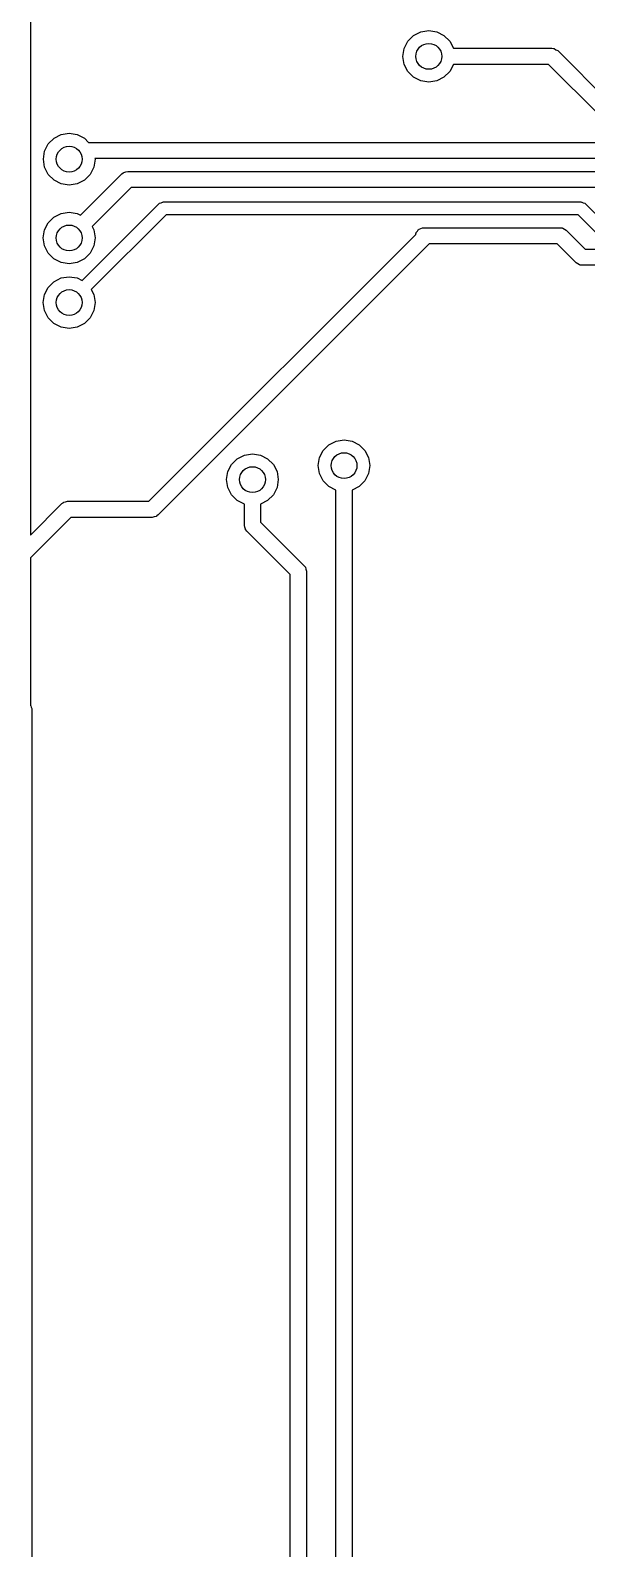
# Model space of a CAD drawing. Extents: x 3.08 to 10.86, y -3.21 to -0.59.
# Drawn here: x 3.657 to 3.996, y -2.297 to -1.372 of the extents above; entities that cross this region are included whole.
import ezdxf

# ---------------------------------------------------------------- set-up
doc = ezdxf.new("R2010")
doc.units = 0
doc.header["$MEASUREMENT"] = 0
doc.layers.add('BLACK', color=7, linetype='CONTINUOUS')

msp = doc.modelspace()

# ---------------------------------------------------------------- linework, layer by layer
at = {"layer": 'BLACK', "linetype": 'CONTINUOUS'}
for p, q in [((3.65746, -1.11909), (3.65746, -1.67908)), ((3.88726, -1.37824), (3.89074, -1.37476)), ((3.89074, -1.37476), (3.89513, -1.37252)), ((3.89513, -1.37252), (3.9, -1.37175)), ((3.9, -1.37175), (3.90487, -1.37252)), ((3.90487, -1.37252), (3.90926, -1.37476)), ((3.90926, -1.37476), (3.91274, -1.37824)), ((3.88425, -1.3875), (3.88502, -1.38263)), ((3.88502, -1.38263), (3.88726, -1.37824)), ((3.91274, -1.37824), (3.91495, -1.38258)), ((3.91495, -1.38258), (3.975, -1.38258)), ((3.975, -1.38258), (3.97587, -1.3827)), ((3.97587, -1.3827), (3.97605, -1.38269)), ((3.97605, -1.38269), (3.97615, -1.38274)), ((3.97615, -1.38274), (3.9764, -1.38278)), ((3.9764, -1.38278), (3.97742, -1.38344)), ((3.97742, -1.38344), (3.97848, -1.38402)), ((3.97848, -1.38402), (4.00928, -1.41482)), ((3.88502, -1.39237), (3.88425, -1.3875)), ((3.88726, -1.39676), (3.88502, -1.39237)), ((3.91495, -1.39242), (3.91274, -1.39676)), ((3.97296, -1.39242), (3.91495, -1.39242)), ((4.00376, -1.42322), (3.97296, -1.39242)), ((3.89074, -1.40024), (3.88726, -1.39676)), ((3.89513, -1.40248), (3.89074, -1.40024)), ((3.9, -1.40325), (3.89513, -1.40248)), ((3.90487, -1.40248), (3.9, -1.40325)), ((3.90926, -1.40024), (3.90487, -1.40248)), ((3.91274, -1.39676), (3.90926, -1.40024)), ((3.66612, -1.44526), (3.66836, -1.44087)), ((3.66836, -1.44087), (3.67184, -1.43739)), ((3.67184, -1.43739), (3.67623, -1.43515)), ((3.67623, -1.43515), (3.6811, -1.43438)), ((3.6811, -1.43438), (3.68597, -1.43515)), ((3.68597, -1.43515), (3.69036, -1.43739)), ((3.69036, -1.43739), (3.69285, -1.43988)), ((3.69285, -1.43988), (4.01986, -1.43988)), ((3.66535, -1.45013), (3.66612, -1.44526)), ((3.66612, -1.455), (3.66535, -1.45013)), ((3.69685, -1.45013), (3.69608, -1.455)), ((4.01782, -1.44972), (3.69678, -1.44972)), ((3.69678, -1.44972), (3.69685, -1.45013)), ((3.66836, -1.45939), (3.66612, -1.455)), ((3.67184, -1.46287), (3.66836, -1.45939)), ((3.68802, -1.48424), (3.71323, -1.45902)), ((3.69384, -1.45939), (3.69036, -1.46287)), ((3.69608, -1.455), (3.69384, -1.45939)), ((3.71323, -1.45902), (3.71393, -1.4585)), ((3.71393, -1.4585), (3.71405, -1.45836)), ((3.71405, -1.45836), (3.71416, -1.45833)), ((3.71416, -1.45833), (3.71436, -1.45818)), ((3.71436, -1.45818), (3.71555, -1.45792)), ((3.71555, -1.45792), (3.71671, -1.45758)), ((3.71671, -1.45758), (4.0125, -1.45758)), ((3.67623, -1.46511), (3.67184, -1.46287)), ((3.6811, -1.46588), (3.67623, -1.46511)), ((3.68597, -1.46511), (3.6811, -1.46588)), ((3.69036, -1.46287), (3.68597, -1.46511)), ((3.71875, -1.46742), (3.69498, -1.4912)), ((4.01046, -1.46742), (3.71875, -1.46742)), ((3.68894, -1.52406), (3.73564, -1.47735)), ((3.73564, -1.47735), (3.73592, -1.47721)), ((3.73592, -1.47721), (3.73611, -1.47695)), ((3.73611, -1.47695), (3.73699, -1.47667)), ((3.73699, -1.47667), (3.73781, -1.47625)), ((3.73781, -1.47625), (3.73812, -1.4763)), ((3.73812, -1.4763), (3.73842, -1.4762)), ((3.73842, -1.4762), (3.99264, -1.4762)), ((3.99264, -1.4762), (3.99294, -1.4763)), ((3.99294, -1.4763), (3.99325, -1.47625)), ((3.99325, -1.47625), (3.99407, -1.47667)), ((3.99407, -1.47667), (3.99495, -1.47695)), ((3.99495, -1.47695), (3.99514, -1.47721)), ((3.99514, -1.47721), (3.99542, -1.47735)), ((3.99542, -1.47735), (4.00728, -1.48921)), ((3.66608, -1.49328), (3.66832, -1.48889)), ((3.66832, -1.48889), (3.67181, -1.48541)), ((3.67181, -1.48541), (3.6762, -1.48317)), ((3.6762, -1.48317), (3.68106, -1.4824)), ((3.68106, -1.4824), (3.68593, -1.48317)), ((3.68593, -1.48317), (3.68802, -1.48424)), ((3.74006, -1.48407), (3.69451, -1.52962)), ((3.99101, -1.48407), (3.74006, -1.48407)), ((4.00287, -1.49593), (3.99101, -1.48407)), ((3.66531, -1.49815), (3.66608, -1.49328)), ((3.66608, -1.50302), (3.66531, -1.49815)), ((3.69498, -1.4912), (3.69604, -1.49328)), ((3.69604, -1.49328), (3.69681, -1.49815)), ((3.69681, -1.49815), (3.69604, -1.50302)), ((3.72965, -1.65848), (3.89204, -1.49609)), ((3.89204, -1.49609), (3.89213, -1.49545)), ((3.89213, -1.49545), (3.89232, -1.49515)), ((3.89232, -1.49515), (3.89238, -1.4948)), ((3.89238, -1.4948), (3.89306, -1.49401)), ((3.89306, -1.49401), (3.89363, -1.49313)), ((3.89363, -1.49313), (3.89396, -1.49298)), ((3.89396, -1.49298), (3.89419, -1.49271)), ((3.89419, -1.49271), (3.8952, -1.49241)), ((3.8952, -1.49241), (3.89616, -1.49198)), ((3.89616, -1.49198), (3.89651, -1.49203)), ((3.89651, -1.49203), (3.89685, -1.49193)), ((3.89685, -1.49193), (3.98019, -1.49193)), ((3.98019, -1.49193), (3.98106, -1.49205)), ((3.98106, -1.49205), (3.98124, -1.49204)), ((3.98124, -1.49204), (3.98134, -1.4921)), ((3.98134, -1.4921), (3.98159, -1.49213)), ((3.98159, -1.49213), (3.98261, -1.49279)), ((3.98261, -1.49279), (3.98367, -1.49337)), ((3.98367, -1.49337), (3.99524, -1.50494)), ((3.66832, -1.50741), (3.66608, -1.50302)), ((3.67181, -1.51089), (3.66832, -1.50741)), ((3.6938, -1.50741), (3.69032, -1.51089)), ((3.69604, -1.50302), (3.6938, -1.50741)), ((3.90028, -1.50177), (3.73517, -1.66688)), ((3.97815, -1.50177), (3.90028, -1.50177)), ((3.98972, -1.51334), (3.97815, -1.50177)), ((3.99524, -1.50494), (4.23285, -1.50494)), ((3.6762, -1.51313), (3.67181, -1.51089)), ((3.68106, -1.5139), (3.6762, -1.51313)), ((3.68593, -1.51313), (3.68106, -1.5139)), ((3.69032, -1.51089), (3.68593, -1.51313)), ((3.99079, -1.51392), (3.98972, -1.51334)), ((3.9918, -1.51458), (3.99079, -1.51392)), ((3.99206, -1.51462), (3.9918, -1.51458)), ((3.99215, -1.51467), (3.99206, -1.51462)), ((3.99234, -1.51466), (3.99215, -1.51467)), ((3.9932, -1.51478), (3.99234, -1.51466)), ((4.23488, -1.51478), (3.9932, -1.51478)), ((3.66832, -1.52824), (3.67181, -1.52476)), ((3.67181, -1.52476), (3.6762, -1.52252)), ((3.6762, -1.52252), (3.68106, -1.52175)), ((3.68106, -1.52175), (3.68593, -1.52252)), ((3.68593, -1.52252), (3.68894, -1.52406)), ((3.66531, -1.5375), (3.66608, -1.53263)), ((3.66608, -1.53263), (3.66832, -1.52824)), ((3.69451, -1.52962), (3.69604, -1.53263)), ((3.69604, -1.53263), (3.69681, -1.5375)), ((3.66608, -1.54237), (3.66531, -1.5375)), ((3.66832, -1.54676), (3.66608, -1.54237)), ((3.69604, -1.54237), (3.6938, -1.54676)), ((3.69681, -1.5375), (3.69604, -1.54237)), ((3.67181, -1.55024), (3.66832, -1.54676)), ((3.6762, -1.55248), (3.67181, -1.55024)), ((3.68106, -1.55325), (3.6762, -1.55248)), ((3.68593, -1.55248), (3.68106, -1.55325)), ((3.69032, -1.55024), (3.68593, -1.55248)), ((3.6938, -1.54676), (3.69032, -1.55024)), ((3.83345, -1.63194), (3.83568, -1.62755)), ((3.83568, -1.62755), (3.83917, -1.62407)), ((3.83917, -1.62407), (3.84356, -1.62183)), ((3.84356, -1.62183), (3.84842, -1.62106)), ((3.84842, -1.62106), (3.85329, -1.62183)), ((3.85329, -1.62183), (3.85768, -1.62407)), ((3.85768, -1.62407), (3.86116, -1.62755)), ((3.86116, -1.62755), (3.8634, -1.63194)), ((3.77767, -1.64047), (3.77991, -1.63608)), ((3.77991, -1.63608), (3.78339, -1.6326)), ((3.78339, -1.6326), (3.78778, -1.63036)), ((3.78778, -1.63036), (3.79265, -1.62959)), ((3.79265, -1.62959), (3.79752, -1.63036)), ((3.79752, -1.63036), (3.80191, -1.6326)), ((3.80191, -1.6326), (3.80539, -1.63608)), ((3.80539, -1.63608), (3.80763, -1.64047)), ((3.83268, -1.63681), (3.83345, -1.63194)), ((3.83345, -1.64168), (3.83268, -1.63681)), ((3.8634, -1.63194), (3.86417, -1.63681)), ((3.86417, -1.63681), (3.8634, -1.64168)), ((3.7769, -1.64534), (3.77767, -1.64047)), ((3.77767, -1.65021), (3.7769, -1.64534)), ((3.80763, -1.64047), (3.8084, -1.64534)), ((3.8084, -1.64534), (3.80763, -1.65021)), ((3.83568, -1.64607), (3.83345, -1.64168)), ((3.83917, -1.64955), (3.83568, -1.64607)), ((3.86116, -1.64607), (3.85768, -1.64955)), ((3.8634, -1.64168), (3.86116, -1.64607)), ((3.77991, -1.6546), (3.77767, -1.65021)), ((3.78339, -1.65808), (3.77991, -1.6546)), ((3.80539, -1.6546), (3.80191, -1.65808)), ((3.80763, -1.65021), (3.80539, -1.6546)), ((3.8435, -1.65176), (3.83917, -1.64955)), ((3.8435, -2.31463), (3.8435, -1.65176)), ((3.85768, -1.64955), (3.85334, -1.65176)), ((3.85334, -1.65176), (3.85334, -2.31259)), ((3.65746, -1.67908), (3.67662, -1.65992)), ((3.67662, -1.65992), (3.67732, -1.6594)), ((3.67732, -1.6594), (3.67744, -1.65926)), ((3.67744, -1.65926), (3.67755, -1.65923)), ((3.67755, -1.65923), (3.67775, -1.65908)), ((3.67775, -1.65908), (3.67893, -1.65882)), ((3.67893, -1.65882), (3.6801, -1.65848)), ((3.6801, -1.65848), (3.72965, -1.65848)), ((3.78773, -1.66029), (3.78339, -1.65808)), ((3.78773, -1.67323), (3.78773, -1.66029)), ((3.80191, -1.65808), (3.79757, -1.66029)), ((3.79757, -1.66029), (3.79757, -1.67119)), ((3.68214, -1.66833), (3.65748, -1.69298)), ((3.73169, -1.66833), (3.68214, -1.66833)), ((3.73285, -1.66798), (3.73169, -1.66833)), ((3.73404, -1.66773), (3.73285, -1.66798)), ((3.73424, -1.66758), (3.73404, -1.66773)), ((3.73435, -1.66755), (3.73424, -1.66758)), ((3.73447, -1.66741), (3.73435, -1.66755)), ((3.73517, -1.66688), (3.73447, -1.66741)), ((3.78807, -1.67439), (3.78773, -1.67323)), ((3.79757, -1.67119), (3.82402, -1.69763)), ((3.78832, -1.67558), (3.78807, -1.67439)), ((3.78848, -1.67578), (3.78832, -1.67558)), ((3.78851, -1.67589), (3.78848, -1.67578)), ((3.78864, -1.67601), (3.78851, -1.67589)), ((3.78917, -1.67671), (3.78864, -1.67601)), ((3.81561, -1.70315), (3.78917, -1.67671)), ((3.65748, -1.69298), (3.65748, -1.78294)), ((3.82402, -1.69763), (3.82454, -1.69834)), ((3.82454, -1.69834), (3.82468, -1.69846)), ((3.82468, -1.69846), (3.82471, -1.69856)), ((3.82471, -1.69856), (3.82486, -1.69877)), ((3.82486, -1.69877), (3.82512, -1.69995)), ((3.82512, -1.69995), (3.82546, -1.70111)), ((3.82546, -1.70111), (3.82546, -2.99216)), ((3.81561, -2.98703), (3.81561, -1.70315)), ((3.65748, -1.78294), (3.65769, -1.7831)), ((3.65769, -1.7831), (3.65798, -1.78398)), ((3.65798, -1.78398), (3.6584, -1.7848)), ((3.6584, -1.7848), (3.65835, -1.78511)), ((3.65835, -1.78511), (3.65844, -1.78541)), ((3.65844, -1.78541), (3.65844, -2.35829))]:
    msp.add_line(p, q, dxfattribs=at)
at = {"layer": 'BLACK'}
for centre in [(3.9, -1.3875), (3.6811, -1.45013), (3.68106, -1.49815), (3.68106, -1.5375), (3.84842, -1.63681), (3.79265, -1.64534)]:
    msp.add_circle(centre, 0.007874, dxfattribs=at)

doc.saveas('drawing.dxf')
